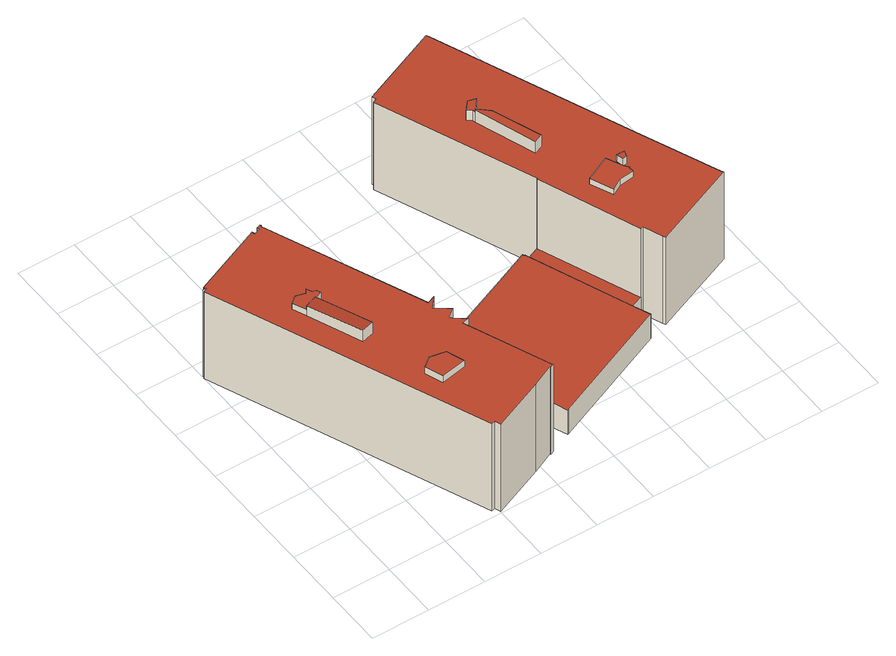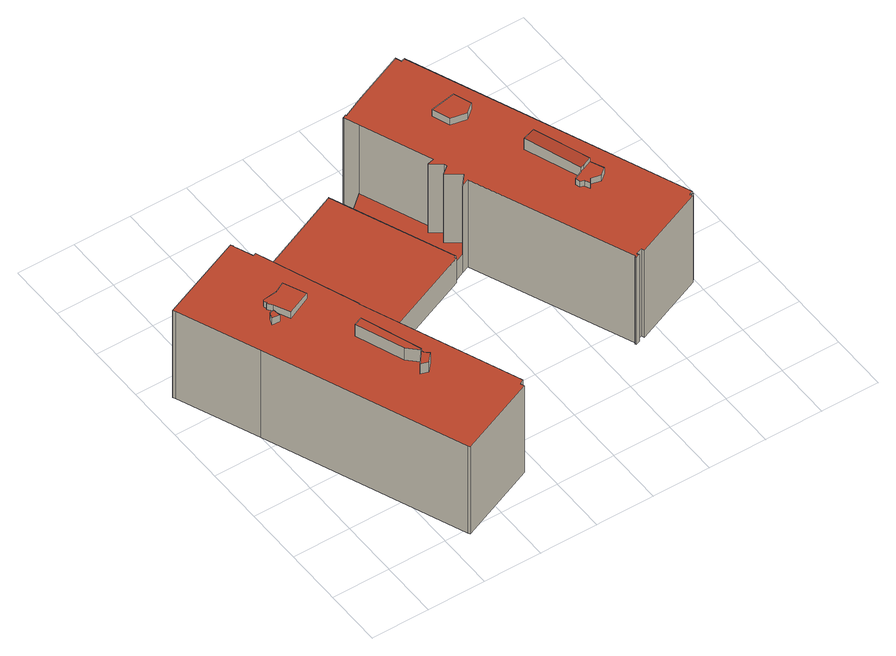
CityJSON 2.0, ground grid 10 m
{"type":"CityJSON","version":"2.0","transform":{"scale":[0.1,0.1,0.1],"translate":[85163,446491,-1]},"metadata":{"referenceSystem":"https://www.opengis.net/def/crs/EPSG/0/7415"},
"CityObjects":{
"building1":{"type":"Building","attributes":{"b3_dak_type":"multiple horizontal","b3_extrusie":0,"b3_h_dak_50p":17.37,"b3_h_dak_70p":17.41,"b3_h_dak_max":20,"b3_h_dak_min":2.81,"b3_h_maaiveld":-0.865,"b3_is_glas_dak":false,"b3_kas_warenhuis":false,"b3_mutatie_AHN3_AHN4":false,"b3_mutatie_AHN4_AHN5":false,"b3_n_vlakken":66,"b3_opp_buitenmuur":5441.52,"b3_opp_dak_plat":2296.04,"b3_opp_dak_schuin":22.85,"b3_opp_grond":2235.43,"b3_opp_scheidingsmuur":0,"b3_rmse_lod12":7.16,"b3_rmse_lod13":1.29,"b3_rmse_lod22":1.21,"b3_succes":true,"b3_t_run":2289,"b3_val3dity_lod12":"[]","b3_val3dity_lod13":"[]","b3_val3dity_lod22":"[]","b3_volume_lod12":40840.55,"b3_volume_lod13":32501.67,"b3_volume_lod22":32419.27,"geconstateerd":false,"hausdorff_lod_22_13":3.04,"oorspronkelijkbouwjaar":1961,"orientation":67.51,"rf_force_lod11":false,"status":"Pand in gebruik","volume":32282.78},"children":["building1-1"]},
"building1-1":{"type":"BuildingPart","parents":["building1"],"geometry":[{"type":"Solid","lod":"2.2","boundaries":[[[[0,1,2,3,4,5,6,7,8,9,10,11,12,13,14,15,16,17,18,19,20,21,22,23,24,25,26,27,28,29,30,31,32,33,34,35,36,37,38,39,40,41,42,43,44,45,46,47,48,49]],[[50,23,22,51]],[[51,22,21,52]],[[52,21,20,53]],[[53,20,19,54]],[[55,11,10,56]],[[57,12,11,55]],[[58,59,60,61]],[[62,32,31,63]],[[64,18,17,65]],[[66,67,68,69]],[[70,71,67,66]],[[63,31,30,72]],[[73,15,14,74]],[[75,76,59,58]],[[77,43,42,78]],[[79,80,44,43,77]],[[81,82,83,84]],[[85,40,39,83]],[[86,41,40,85,87]],[[84,83,39,38,88]],[[88,38,37,89]],[[89,37,36,90]],[[90,36,35,91]],[[91,35,34,92]],[[93,94,95,96]],[[96,95,97,98]],[[99,26,25,82,81]],[[100,101,102,103]],[[92,34,33,104]],[[105,29,28,106]],[[104,33,32,62]],[[74,14,13,107]],[[56,10,9,108]],[[109,6,5,110]],[[111,7,6,109]],[[112,47,46,113]],[[114,48,47,112]],[[115,2,1,116]],[[117,49,48,114]],[[118,0,49,117]],[[72,30,29,105]],[[119,120,71,70]],[[106,28,27,121]],[[122,123,124,125]],[[126,127,123,122]],[[128,129,130,131]],[[132,133,129,128]],[[134,135,127,126]],[[110,5,4,136]],[[137,138,139,140]],[[141,8,7,111]],[[108,9,8,141]],[[107,13,12,57]],[[142,3,2,115]],[[143,144,145,146]],[[146,145,147,148]],[[149,150,151,152]],[[82,25,24,153]],[[54,19,18,64,154]],[[154,64,80,79]],[[155,153,24,23,50]],[[78,42,41,86]],[[87,85,153,155]],[[98,97,101,100]],[[156,157,158,159,160]],[[160,159,161,162]],[[163,164,157,156]],[[165,166,164,163]],[[167,168,169,170]],[[152,151,168,167]],[[148,147,65,171]],[[172,45,44,80]],[[113,46,45,172,173]],[[171,65,17,16,174]],[[159,158,76,75]],[[175,176,177,161]],[[61,60,176,175]],[[174,16,15,73]],[[162,161,177,166,165]],[[69,68,178,179]],[[179,178,180,181]],[[182,183,184,185,186]],[[187,188,144,143]],[[136,4,3,142]],[[170,169,189,190]],[[116,1,0,118]],[[190,189,150,149]],[[191,192,120,119]],[[185,184,192,191]],[[131,130,193,194]],[[125,124,135,134]],[[195,196,140,197]],[[197,140,139,198,199]],[[186,185,196,195]],[[200,201,183,182]],[[194,193,94,93]],[[103,102,133,132]],[[173,172,202,203]],[[203,202,204,205]],[[205,204,188,187]],[[181,180,138,137]],[[199,198,201,200]],[[121,27,26,99]],[[87,155,50,51,52,53,54,154,79,77,78,86]],[[153,85,83,82]],[[61,175,161,159,75,58]],[[162,165,163,156,160]],[[205,187,143,146,148,171,174,73,74,107,57,55,56,108,141,111,109,110,136,142,115,116,118,117,114,112,113,173,203],[169,168,151,150,189],[201,198,139,138,180,178,68,67,71,120,192,184,183]],[[190,149,152,167,170]],[[125,134,126,122]],[[103,132,128,131,194,93,96,98,100]],[[188,204,202,172,80,64,65,147,145,144]],[[181,137,140,196,185,191,119,70,66,69,179]],[[199,200,182,186,195,197]],[[121,99,81,84,88,89,90,91,92,104,62,63,72,105,106],[176,60,59,76,158,157,164,166,177],[124,123,127,135],[130,129,133,102,101,97,95,94,193]]]],"semantics":{"surfaces":[{"type":"GroundSurface"},{"type":"WallSurface","on_footprint_edge":true},{"type":"WallSurface","on_footprint_edge":false},{"type":"RoofSurface","area":509.96,"b3_azimut":140.8,"b3_h_dak_50p":4.26,"b3_h_dak_70p":4.27,"b3_h_dak_max":4.29,"b3_h_dak_min":4.24,"b3_hellingshoek":0.103,"orientation":"horizontal"},{"type":"RoofSurface","area":56.25,"b3_azimut":3.47,"b3_h_dak_50p":2.95,"b3_h_dak_70p":3,"b3_h_dak_max":17.44,"b3_h_dak_min":2.84,"b3_hellingshoek":0.608,"orientation":"horizontal"},{"type":"RoofSurface","area":2.88,"b3_azimut":80.19,"b3_h_dak_50p":19.5,"b3_h_dak_70p":19.51,"b3_h_dak_max":19.51,"b3_h_dak_min":19.49,"b3_hellingshoek":0.553,"orientation":"horizontal"},{"type":"RoofSurface","area":14.3,"b3_azimut":170.84,"b3_h_dak_50p":19.89,"b3_h_dak_70p":19.9,"b3_h_dak_max":19.93,"b3_h_dak_min":19.84,"b3_hellingshoek":0.516,"orientation":"horizontal"},{"type":"RoofSurface","area":740.98,"b3_azimut":279.56,"b3_h_dak_50p":17.38,"b3_h_dak_70p":17.39,"b3_h_dak_max":19.73,"b3_h_dak_min":17.35,"b3_hellingshoek":0.0938,"orientation":"horizontal"},{"type":"RoofSurface","area":16.53,"b3_azimut":125.39,"b3_h_dak_50p":18.69,"b3_h_dak_70p":18.7,"b3_h_dak_max":18.71,"b3_h_dak_min":18.67,"b3_hellingshoek":0.433,"orientation":"horizontal"},{"type":"RoofSurface","area":1.24,"b3_azimut":91.69,"b3_h_dak_50p":18.83,"b3_h_dak_70p":18.83,"b3_h_dak_max":18.83,"b3_h_dak_min":18.82,"b3_hellingshoek":0.396,"orientation":"horizontal"},{"type":"RoofSurface","area":19.91,"b3_azimut":235.28,"b3_h_dak_50p":18.6,"b3_h_dak_70p":18.63,"b3_h_dak_max":18.67,"b3_h_dak_min":18.52,"b3_hellingshoek":1.6,"orientation":"horizontal"},{"type":"RoofSurface","area":71.71,"b3_azimut":79.07,"b3_h_dak_50p":2.99,"b3_h_dak_70p":3,"b3_h_dak_max":17.41,"b3_h_dak_min":2.95,"b3_hellingshoek":0.596,"orientation":"horizontal"},{"type":"RoofSurface","area":9.52,"b3_azimut":29.33,"b3_h_dak_50p":18.57,"b3_h_dak_70p":18.59,"b3_h_dak_max":19.32,"b3_h_dak_min":18.53,"b3_hellingshoek":1.44,"orientation":"horizontal"},{"type":"RoofSurface","area":22.85,"b3_azimut":27.76,"b3_h_dak_50p":19.5,"b3_h_dak_70p":19.58,"b3_h_dak_max":19.73,"b3_h_dak_min":19.25,"b3_hellingshoek":3.55,"orientation":"horizontal"},{"type":"RoofSurface","area":769.39,"b3_azimut":47.3,"b3_h_dak_50p":17.4,"b3_h_dak_70p":17.41,"b3_h_dak_max":19.93,"b3_h_dak_min":17.36,"b3_hellingshoek":0.159,"orientation":"horizontal"}],"values":[[0,1,1,1,1,1,1,2,1,1,2,2,1,1,2,1,1,2,1,1,1,1,1,1,1,2,2,1,2,1,1,1,1,1,1,1,1,1,1,1,1,1,2,1,2,2,2,2,2,1,2,1,1,1,1,2,2,2,1,1,2,1,1,2,2,2,2,2,2,2,2,2,1,1,1,2,2,2,1,2,2,2,2,2,1,2,1,2,2,2,2,2,2,2,2,2,2,2,2,2,2,2,2,1,3,4,5,6,7,8,9,10,11,12,13,14]]}}]}
},
"vertices":[
[289,40,1],[201,3,1],[197,13,1],[191,11,1],[0,471,1],[7,474,1],[1,475,1],[6,477,1],[5,479,1],[126,529,1],[128,524,1],[139,528,1],[137,532,1],[144,534,1],[145,532,1],[144,531,1],[255,265,1],[269,271,1],[286,278,1],[289,279,1],[288,282,1],[446,348,1],[495,369,1],[497,366,1],[498,366,1],[528,379,1],[529,379,1],[421,642,1],[429,646,1],[426,653,1],[562,709,1],[564,705,1],[700,374,1],[757,238,1],[759,234,1],[614,174,1],[612,178,1],[612,179,1],[599,211,1],[594,209,1],[566,198,1],[580,164,1],[371,75,1],[370,74,1],[355,111,1],[322,83,1],[332,59,1],[333,58,1],[326,55,1],[326,57,1],[497,366,53],[495,369,53],[446,348,53],[288,282,53],[289,279,53],[139,528,184],[128,524,184],[137,532,184],[524,550,205],[524,550,184],[512,536,184],[512,536,205],[700,374,184],[564,705,184],[286,278,40],[269,271,40],[123,372,195],[123,372,184],[119,381,184],[119,381,195],[130,370,195],[130,370,184],[562,709,184],[144,531,184],[145,532,184],[537,546,205],[537,546,184],[370,74,52],[371,75,52],[355,111,53],[355,111,39],[528,379,184],[528,379,38],[594,209,40],[594,209,184],[566,198,40],[580,164,52],[566,198,52],[599,211,184],[612,179,184],[612,178,184],[614,174,184],[759,234,184],[585,327,195],[585,327,184],[602,289,184],[602,289,195],[620,299,184],[620,299,196],[529,379,184],[645,302,196],[645,302,184],[646,305,184],[646,305,196],[757,238,184],[426,653,184],[429,646,184],[144,534,184],[126,529,184],[1,475,183],[7,474,184],[6,477,183],[333,58,184],[332,59,184],[326,55,184],[197,13,184],[201,3,184],[326,57,184],[289,40,184],[132,362,196],[132,362,184],[421,642,184],[657,341,198],[657,341,184],[644,342,184],[644,342,198],[653,330,198],[653,330,184],[646,311,197],[646,311,184],[640,319,184],[640,319,197],[644,310,197],[644,310,184],[646,329,198],[646,329,184],[0,471,183],[85,368,196],[85,368,184],[95,346,184],[95,346,196],[5,479,183],[191,11,184],[264,224,184],[264,224,40],[278,235,40],[278,235,184],[254,253,40],[254,253,184],[213,159,197],[213,159,184],[186,164,184],[186,164,197],[498,366,38],[286,278,53],[498,366,53],[540,510,209],[540,510,184],[522,527,184],[522,527,205],[522,527,209],[520,525,205],[520,525,209],[571,429,208],[571,429,184],[556,423,208],[556,423,184],[169,151,197],[169,151,184],[180,121,184],[180,121,197],[269,271,184],[322,83,40],[322,83,184],[255,265,184],[519,529,205],[519,529,184],[520,525,184],[114,374,184],[114,374,196],[97,378,184],[97,378,196],[153,262,207],[153,262,184],[117,354,184],[117,354,196],[117,354,203],[266,220,184],[266,220,40],[224,129,184],[224,129,197],[117,355,196],[117,355,184],[627,346,184],[627,346,197],[110,352,203],[110,352,196],[95,346,204],[132,255,184],[132,255,208],[153,261,207],[153,261,184],[273,202,40],[273,202,184],[285,205,40],[285,205,184]
]}
